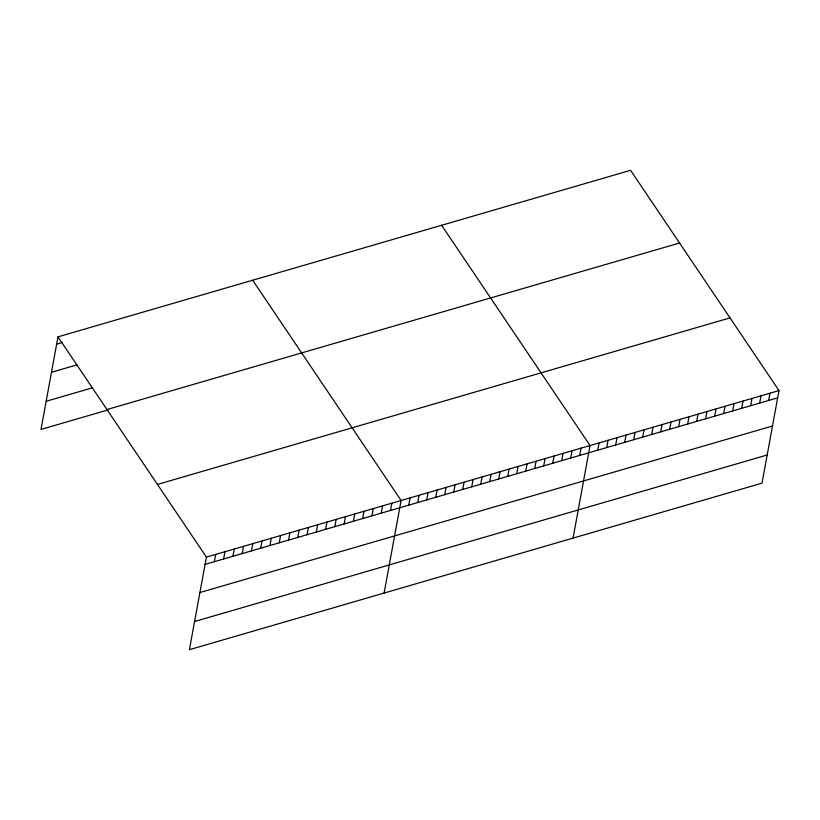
<?xml version="1.0" encoding="UTF-8"?>
<svg xmlns="http://www.w3.org/2000/svg" width="820" height="820" viewBox="0 0 820 820"><rect width="100%" height="100%" fill="white"/><g stroke="black" fill="none" stroke-linecap="round" stroke-linejoin="round"><path stroke-width="1.23" d="M57.984 336.856L206.414 557.118L189.42 649.686L762.016 483.144L779 390.586L630.58 170.314L57.984 336.856L41 429.413L108.209 409.867M214.348 561.69L215.68 554.422M223.624 558.994L224.957 551.727M232.89 556.288L234.223 549.031M242.166 553.592L243.499 546.335M251.432 550.896L252.765 543.639M260.698 548.201L262.031 540.944M269.975 545.505L271.307 538.248M279.241 542.809L280.573 535.552M288.517 540.114L289.849 532.856M297.783 537.418L299.115 530.161M307.059 534.722L308.392 527.465M316.325 532.026L317.658 524.769M325.591 529.33L326.924 522.073M334.867 526.635L336.2 519.367M344.133 523.939L345.466 516.672M353.41 521.243L354.742 513.976M362.676 518.547L364.008 511.28M371.952 515.852L373.284 508.584M381.218 513.156L382.55 505.889M390.484 510.46L391.827 503.193M384.108 593.065L401.093 500.497L252.673 280.235M408.76 505.14L410.092 497.883M417.759 502.527L419.092 495.259M426.748 499.913L428.081 492.646M435.748 497.289L437.08 490.032M444.747 494.675L446.08 487.418M453.747 492.061L455.079 484.794M462.746 489.437L464.079 482.18M471.746 486.824L473.078 479.567M480.735 484.21L482.068 476.943M489.735 481.586L491.067 474.329M498.734 478.972L500.067 471.715M507.734 476.358L509.066 469.091M516.733 473.734L518.066 466.477M525.733 471.121L527.065 463.864M534.722 468.507L536.054 461.24M543.721 465.883L545.054 458.626M552.721 463.269L554.053 456.012M561.72 460.655L563.053 453.388M570.72 458.042L572.053 450.774M579.72 455.418L581.052 448.161M573.057 538.104L590.041 445.537L441.621 225.274M597.708 450.19L599.041 442.923M606.708 447.566L608.04 440.309M615.707 444.952L617.04 437.685M624.707 442.339L626.039 435.071M633.706 439.715L635.039 432.458M642.695 437.101L644.028 429.844M651.695 434.487L653.027 427.22M660.694 431.863L662.027 424.606M669.694 429.249L671.026 421.992M678.693 426.636L680.026 419.368M687.693 424.012L689.025 416.755M696.682 421.398L698.015 414.141M705.682 418.784L707.014 411.517M714.681 416.16L716.014 408.903M723.681 413.546L725.013 406.289M732.68 410.933L734.013 403.665M741.68 408.309L743.012 401.052M750.669 405.695L752.001 398.438M759.668 403.081L761.001 395.814M768.668 400.467L770 393.2M56.652 344.113L62.453 342.432M51.486 372.26L76.988 364.849M46.166 401.267L92.516 387.788M106.969 409.539L679.554 243.007M157.43 484.435L730.015 317.893M206.414 557.118L779 390.586M205.082 564.385L777.668 397.843M199.916 592.532L772.501 426M194.586 621.529L767.182 454.997"/></g></svg>
